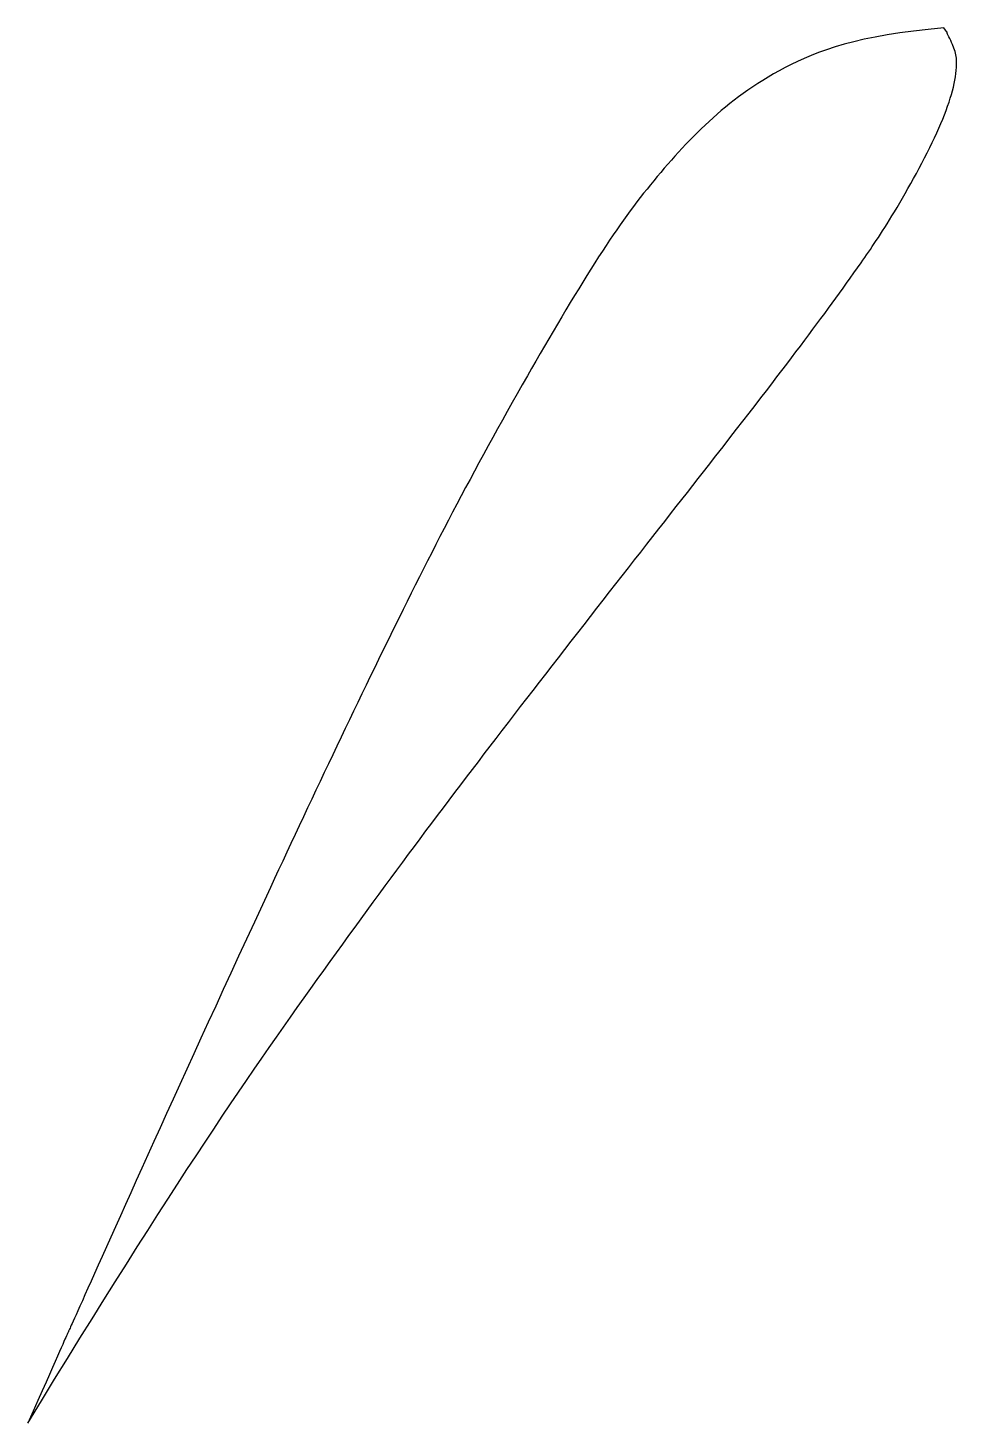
# Model space of a CAD drawing. Header units: millimetres. Extents: x -48 to 64, y -75 to 93.
import ezdxf

# ---------------------------------------------------------------- set-up
doc = ezdxf.new("R2010")
doc.units = ezdxf.units.MM

msp = doc.modelspace()

# ---------------------------------------------------------------- linework, layer by layer
at = {"color": 7, "linetype": 'Continuous'}
for points, knots in [([(-47.72, -74.81), (-30.07, -45.77), (-10.66, -17.88), (9.77, 9.26), (41.25, 49.37), (48.92, 59.54), (56.19, 70.01), (62.39, 81.13), (64.22, 87.21), (64.12, 90.38), (62.57, 93.13), (63.2, 92.25), (62.57, 93.13)], [0, 0, 0, 0, 0.166741, 0.333471, 0.500172, 0.750298, 0.812828, 0.87535, 0.937809, 0.968954, 0.984512, 1, 1, 1, 1]), ([(62.57, 93.13), (52.16, 92.24), (42.4, 88.45), (34.07, 82.1), (27.1, 74.37), (20.99, 65.92), (7.71, 43.42), (-4.22, 20.2), (-26.45, -27.09), (-47.72, -74.81), (-40.68, -58.88), (-47.72, -74.81)], [0, 0, 0, 0, 0.049987, 0.100086, 0.150216, 0.200058, 0.249952, 0.374972, 0.499923, 0.749961, 1, 1, 1, 1])]:
    msp.add_open_spline(points, degree=3, knots=knots, dxfattribs=at)

doc.saveas('drawing.dxf')
